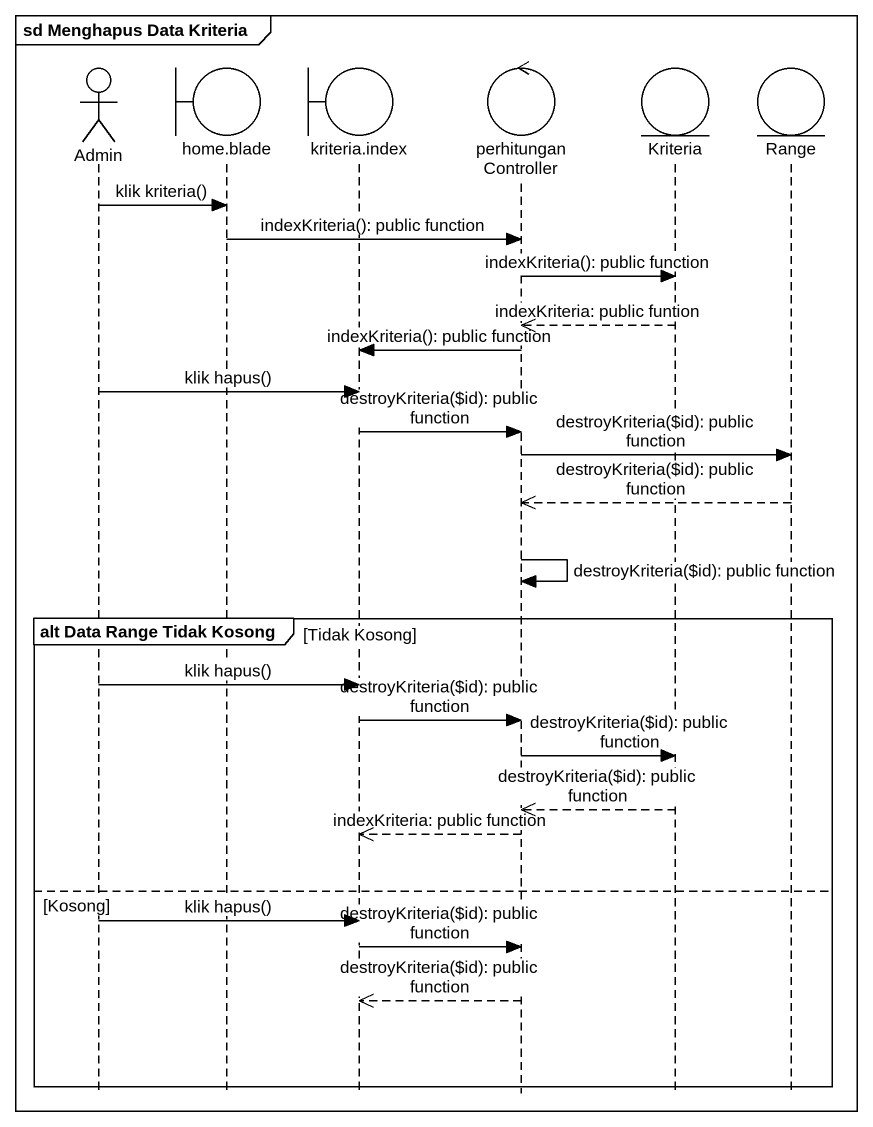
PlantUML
@startuml
mainframe sd Menghapus Data Kriteria
hide footbox
actor Admin
boundary "home.blade" as home_blade
boundary "kriteria.index" as kriteria_index
control perhitunganController
entity Kriteria
entity Range

Admin -> home_blade : klik kriteria()
home_blade -> perhitunganController : indexKriteria(): public function
perhitunganController -> Kriteria : indexKriteria(): public function
Kriteria -->> perhitunganController : indexKriteria: public funtion
perhitunganController -> kriteria_index : indexKriteria(): public function
Admin -> kriteria_index : klik hapus()
kriteria_index -> perhitunganController : destroyKriteria(~$id): public function
perhitunganController -> Range : destroyKriteria(~$id): public function
Range -->> perhitunganController : destroyKriteria(~$id): public function
perhitunganController -> perhitunganController : destroyKriteria(~$id): public function
group alt Data Range Tidak Kosong [Tidak Kosong]
  Admin -> kriteria_index : klik hapus()
  kriteria_index -> perhitunganController : destroyKriteria(~$id): public function
  perhitunganController -> Kriteria : destroyKriteria(~$id): public function
  Kriteria -->> perhitunganController : destroyKriteria(~$id): public function
  perhitunganController -->> kriteria_index : indexKriteria: public function
else Kosong
  Admin -> kriteria_index : klik hapus()
  kriteria_index -> perhitunganController : destroyKriteria(~$id): public function
  perhitunganController -->> kriteria_index : destroyKriteria(~$id): public function
end
@enduml
